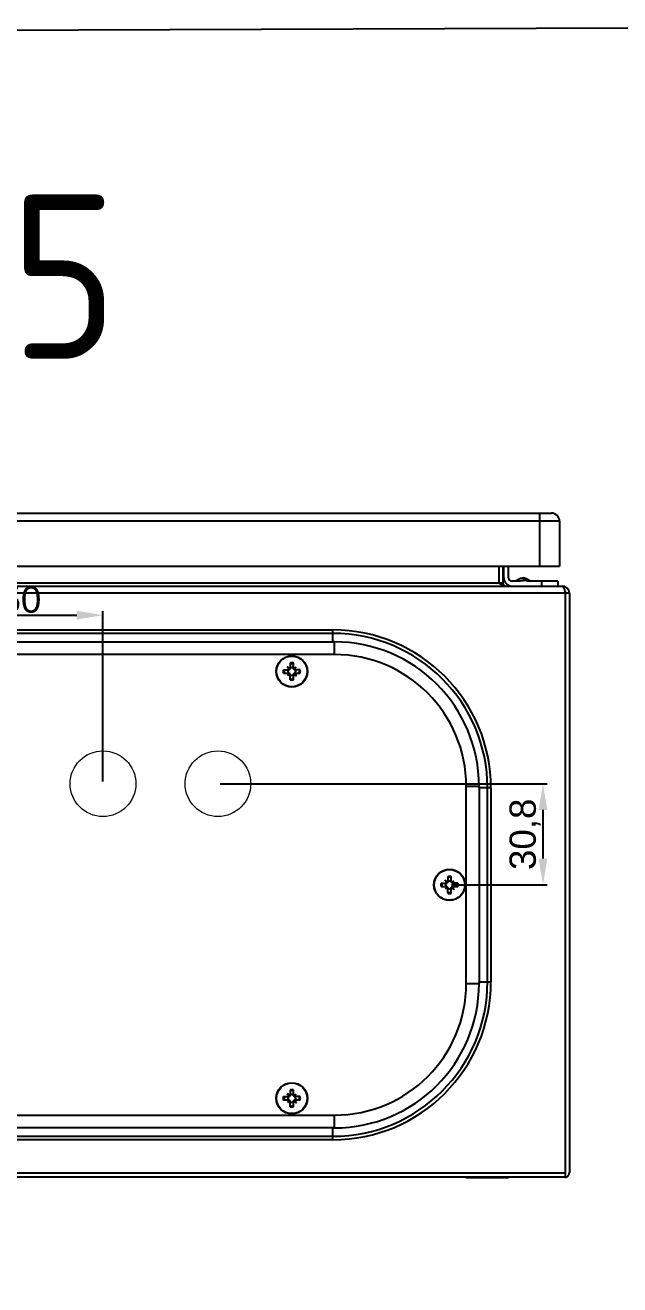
# Model space of a CAD drawing. Header units: millimetres. Extents: x 46697 to 52144, y 25488 to 34806.
# Drawn here: x 50853.1 to 51034.1, y 28247.3 to 28630.9 of the extents above; entities that cross this region are included whole.
import ezdxf
from ezdxf.enums import TextEntityAlignment as Align

# ---------------------------------------------------------------- set-up
doc = ezdxf.new("R2010")
doc.units = ezdxf.units.MM
doc.layers.add('! NO PLOT !', color=7, linetype='Continuous', true_color=0xff75dd, plot=False)
doc.layers.add('000-KOTIRANJE', color=254, linetype='Continuous', lineweight=5)
doc.layers.add('000-PI-Oprema', color=30, linetype='Continuous', lineweight=5)
doc.layers.add('000-PI-ORMAR', color=51, linetype='Continuous')
doc.layers.add('AUT_TEXT', color=7, linetype='Continuous')
doc.styles.add('PI0', font='isocpeur.ttf', dxfattribs={"width": 0.9})
doc.styles.get("Standard").update_dxf_attribs({"font": 'arial.ttf'})
doc.dimstyles.new('ISO-25-lb', dxfattribs={"dimtxt": 8, "dimasz": 8, "dimexe": 1.25, "dimexo": 0.625, "dimtad": 1, "dimdec": 1, "dimtxsty": 'Standard', "dimcen": 5, "dimadec": 0, "dimazin": 0, "dimtfac": 1, "dimtdec": 1, "dimtmove": 0, "dimatfit": 3, "dimfxl": 1, "dimarcsym": 0})

# ---------------------------------------------------------------- blocks, each defined once
blk = doc.blocks.new('NSYCRN34200_bottom')
at = {"layer": '000-PI-ORMAR'}
for p, q in [((50192.42, 29502.02), (50582.42, 29502.02)), ((50578.92, 29485.82), (50578.92, 29502.02)), ((50584.92, 29499.52), (50189.92, 29499.52)), ((50584.92, 29499.52), (50584.92, 29485.82)), ((50189.92, 29485.82), (50584.92, 29485.82)), ((50566.42, 29485.82), (50566.42, 29480.82)), ((50567.62, 29485.82), (50567.62, 29480.82)), ((50567.92, 29482.32), (50567.92, 29485.82)), ((50569.42, 29482.32), (50569.42, 29485.82)), ((50573.06, 29482.11), (50571.55, 29481.32)), ((50573.92, 29482.32), (50573.06, 29482.11)), ((50574.77, 29482.11), (50573.06, 29482.11)), ((50574.77, 29482.11), (50573.92, 29482.32)), ((50574.77, 29482.11), (50576.29, 29481.32)), ((50190.12, 29479.82), (50585.72, 29479.82)), ((50208.22, 29480.82), (50567.62, 29480.82)), ((50572.65, 29481.32), (50570.42, 29481.32)), ((50584.42, 29481.32), (50575.19, 29481.32)), ((50579.42, 29481.32), (50579.42, 29479.82)), ((50584.42, 29481.32), (50584.42, 29479.82)), ((50587.92, 29477.62), (50187.92, 29477.62)), ((50586.72, 29299.82), (50586.72, 29477.62)), ((50587.92, 29477.62), (50587.92, 29301.16)), ((50259.92, 29466.43), (50515.92, 29466.43)), ((50515.92, 29462.84), (50515.92, 29466.43)), ((50259.42, 29462.81), (50516.42, 29462.81)), ((50515.92, 29465.37), (50259.92, 29465.37)), ((50259.92, 29462.84), (50515.92, 29462.84)), ((50516.42, 29458.93), (50516.42, 29462.81)), ((50516.42, 29458.93), (50259.42, 29458.93)), ((50502.69, 29454.54), (50502.03, 29455.2)), ((50502.9, 29454.77), (50502.76, 29454.63)), ((50502.9, 29456.36), (50502.9, 29454.59)), ((50503.93, 29454.59), (50503.93, 29456.36)), ((50504.07, 29454.63), (50503.93, 29454.77)), ((50504.15, 29454.54), (50504.66, 29455.06)), ((50501.06, 29453.81), (50500.81, 29453.81)), ((50500.87, 29454.33), (50502.64, 29454.33)), ((50500.87, 29453.3), (50502.64, 29453.3)), ((50502.69, 29453.08), (50502.17, 29452.57)), ((50502.6, 29454.47), (50502.46, 29454.33)), ((50502.46, 29453.3), (50502.6, 29453.16)), ((50502.6, 29454.63), (50502.76, 29454.63)), ((50502.6, 29454.63), (50502.6, 29454.47)), ((50502.6, 29454.47), (50502.69, 29454.37)), ((50502.6, 29454.47), (50502.6, 29454.47)), ((50502.6, 29453.16), (50502.69, 29453.25)), ((50502.6, 29453.1), (50502.6, 29453.16)), ((50502.6, 29452.99), (50502.6, 29453.1)), ((50502.6, 29452.99), (50502.71, 29452.99)), ((50502.64, 29454.33), (50502.69, 29454.37)), ((50502.69, 29453.25), (50502.64, 29453.3)), ((50502.86, 29454.54), (50502.69, 29454.54)), ((50502.69, 29454.54), (50502.69, 29454.37)), ((50502.69, 29453.25), (50502.69, 29453.08)), ((50502.69, 29453.08), (50502.86, 29453.08)), ((50502.76, 29452.99), (50502.71, 29452.99)), ((50502.76, 29454.63), (50502.86, 29454.54)), ((50502.76, 29454.63), (50502.76, 29454.63)), ((50502.76, 29452.99), (50502.86, 29453.08)), ((50502.76, 29452.99), (50502.9, 29452.85)), ((50502.86, 29454.54), (50502.9, 29454.59)), ((50502.9, 29453.03), (50502.86, 29453.08)), ((50502.9, 29451.26), (50502.9, 29453.03)), ((50503.93, 29454.59), (50503.98, 29454.54)), ((50503.98, 29453.08), (50503.93, 29453.03)), ((50503.93, 29451.26), (50503.93, 29453.03)), ((50503.93, 29452.85), (50504.07, 29452.99)), ((50504.07, 29454.63), (50503.98, 29454.54)), ((50504.15, 29454.54), (50503.98, 29454.54)), ((50503.98, 29453.08), (50504.15, 29453.08)), ((50504.07, 29452.99), (50503.98, 29453.08)), ((50504.13, 29454.63), (50504.07, 29454.63)), ((50504.08, 29452.99), (50504.07, 29452.99)), ((50504.23, 29453), (50504.08, 29452.99)), ((50504.24, 29454.63), (50504.13, 29454.63)), ((50504.15, 29454.37), (50504.15, 29454.54)), ((50504.24, 29454.47), (50504.15, 29454.37)), ((50504.15, 29454.37), (50504.2, 29454.33)), ((50504.2, 29453.3), (50504.15, 29453.25)), ((50504.15, 29453.08), (50504.15, 29453.25)), ((50504.24, 29453.16), (50504.15, 29453.25)), ((50504.15, 29453.08), (50504.81, 29452.42)), ((50505.97, 29454.33), (50504.2, 29454.33)), ((50504.2, 29453.3), (50505.97, 29453.3)), ((50504.24, 29453.15), (50504.23, 29453)), ((50504.24, 29454.63), (50504.24, 29454.52)), ((50504.24, 29454.47), (50504.24, 29454.52)), ((50504.38, 29454.33), (50504.24, 29454.47)), ((50504.24, 29453.16), (50504.38, 29453.3)), ((50504.24, 29453.16), (50504.24, 29453.15)), ((50505.78, 29453.81), (50506.02, 29453.81)), ((50560.42, 29418.81), (50556.54, 29418.81)), ((50556.54, 29358.81), (50556.54, 29418.81)), ((50560.42, 29418.81), (50560.42, 29358.81)), ((50564.04, 29418.31), (50560.45, 29418.31)), ((50560.45, 29418.31), (50560.45, 29359.31)), ((50562.98, 29359.31), (50562.98, 29418.31)), ((50564.04, 29418.31), (50564.04, 29359.31)), ((50550.69, 29389.54), (50550.03, 29390.2)), ((50550.6, 29389.63), (50550.76, 29389.63)), ((50550.6, 29389.63), (50550.6, 29389.47)), ((50550.86, 29389.54), (50550.69, 29389.54)), ((50550.69, 29389.54), (50550.69, 29389.37)), ((50550.9, 29389.77), (50550.76, 29389.63)), ((50550.76, 29389.63), (50550.86, 29389.54)), ((50550.76, 29389.63), (50550.76, 29389.63)), ((50550.86, 29389.54), (50550.9, 29389.59)), ((50550.9, 29391.36), (50550.9, 29389.59)), ((50551.93, 29389.59), (50551.93, 29391.36)), ((50552.07, 29389.63), (50551.93, 29389.77)), ((50551.93, 29389.59), (50551.98, 29389.54)), ((50552.07, 29389.63), (50551.98, 29389.54)), ((50552.15, 29389.54), (50551.98, 29389.54)), ((50552.13, 29389.63), (50552.07, 29389.63)), ((50552.24, 29389.63), (50552.13, 29389.63)), ((50552.15, 29389.54), (50552.66, 29390.06)), ((50552.15, 29389.37), (50552.15, 29389.54)), ((50552.24, 29389.63), (50552.24, 29389.52)), ((50552.24, 29389.47), (50552.24, 29389.52)), ((50549.06, 29388.81), (50548.81, 29388.81)), ((50548.87, 29389.33), (50550.64, 29389.33)), ((50548.87, 29388.3), (50550.64, 29388.3)), ((50550.69, 29388.08), (50550.17, 29387.57)), ((50550.6, 29389.47), (50550.46, 29389.33)), ((50550.46, 29388.3), (50550.6, 29388.16)), ((50550.6, 29389.47), (50550.69, 29389.37)), ((50550.6, 29389.47), (50550.6, 29389.47)), ((50550.6, 29388.16), (50550.69, 29388.25)), ((50550.6, 29388.1), (50550.6, 29388.16)), ((50550.6, 29387.99), (50550.6, 29388.1)), ((50550.6, 29387.99), (50550.71, 29387.99)), ((50550.64, 29389.33), (50550.69, 29389.37)), ((50550.69, 29388.25), (50550.64, 29388.3)), ((50550.69, 29388.25), (50550.69, 29388.08)), ((50550.69, 29388.08), (50550.86, 29388.08)), ((50550.76, 29387.99), (50550.71, 29387.99)), ((50550.76, 29387.99), (50550.86, 29388.08)), ((50550.76, 29387.99), (50550.9, 29387.85)), ((50550.9, 29388.03), (50550.86, 29388.08)), ((50550.9, 29386.26), (50550.9, 29388.03)), ((50551.98, 29388.08), (50551.93, 29388.03)), ((50551.93, 29386.26), (50551.93, 29388.03)), ((50551.93, 29387.85), (50552.07, 29387.99)), ((50551.98, 29388.08), (50552.15, 29388.08)), ((50552.07, 29387.99), (50551.98, 29388.08)), ((50552.08, 29387.99), (50552.07, 29387.99)), ((50552.23, 29388), (50552.08, 29387.99)), ((50552.24, 29389.47), (50552.15, 29389.37)), ((50552.15, 29389.37), (50552.2, 29389.33)), ((50552.2, 29388.3), (50552.15, 29388.25)), ((50552.24, 29388.16), (50552.15, 29388.25)), ((50552.15, 29388.08), (50552.15, 29388.25)), ((50552.15, 29388.08), (50552.81, 29387.42)), ((50553.97, 29389.33), (50552.2, 29389.33)), ((50552.2, 29388.3), (50553.97, 29388.3)), ((50552.24, 29388.15), (50552.23, 29388)), ((50552.38, 29389.33), (50552.24, 29389.47)), ((50552.24, 29388.16), (50552.38, 29388.3)), ((50552.24, 29388.16), (50552.24, 29388.15)), ((50553.78, 29388.81), (50554.02, 29388.81)), ((50556.54, 29358.81), (50560.42, 29358.81)), ((50560.45, 29359.31), (50564.04, 29359.31)), ((50500.87, 29324.33), (50502.64, 29324.33)), ((50502.69, 29324.54), (50502.03, 29325.2)), ((50502.6, 29324.47), (50502.46, 29324.33)), ((50502.6, 29324.63), (50502.76, 29324.63)), ((50502.6, 29324.63), (50502.6, 29324.47)), ((50502.6, 29324.47), (50502.69, 29324.37)), ((50502.6, 29324.47), (50502.6, 29324.47)), ((50502.64, 29324.33), (50502.69, 29324.37)), ((50502.86, 29324.54), (50502.69, 29324.54)), ((50502.69, 29324.54), (50502.69, 29324.37)), ((50502.9, 29324.77), (50502.76, 29324.63)), ((50502.76, 29324.63), (50502.86, 29324.54)), ((50502.76, 29324.63), (50502.76, 29324.63)), ((50502.86, 29324.54), (50502.9, 29324.59)), ((50502.9, 29326.36), (50502.9, 29324.59)), ((50503.93, 29324.59), (50503.93, 29326.36)), ((50504.07, 29324.63), (50503.93, 29324.77)), ((50503.93, 29324.59), (50503.98, 29324.54)), ((50504.07, 29324.63), (50503.98, 29324.54)), ((50504.15, 29324.54), (50503.98, 29324.54)), ((50504.13, 29324.63), (50504.07, 29324.63)), ((50504.24, 29324.63), (50504.13, 29324.63)), ((50504.15, 29324.54), (50504.66, 29325.06)), ((50504.15, 29324.37), (50504.15, 29324.54)), ((50504.24, 29324.47), (50504.15, 29324.37)), ((50504.15, 29324.37), (50504.2, 29324.33)), ((50505.97, 29324.33), (50504.2, 29324.33)), ((50504.24, 29324.63), (50504.24, 29324.52)), ((50504.24, 29324.47), (50504.24, 29324.52)), ((50504.38, 29324.33), (50504.24, 29324.47)), ((50501.06, 29323.81), (50500.81, 29323.81)), ((50500.87, 29323.3), (50502.64, 29323.3)), ((50502.69, 29323.08), (50502.17, 29322.57)), ((50502.46, 29323.3), (50502.6, 29323.16)), ((50502.6, 29323.16), (50502.69, 29323.25)), ((50502.6, 29323.1), (50502.6, 29323.16)), ((50502.6, 29322.99), (50502.6, 29323.1)), ((50502.6, 29322.99), (50502.71, 29322.99)), ((50502.69, 29323.25), (50502.64, 29323.3)), ((50502.69, 29323.25), (50502.69, 29323.08)), ((50502.69, 29323.08), (50502.86, 29323.08)), ((50502.76, 29322.99), (50502.71, 29322.99)), ((50502.76, 29322.99), (50502.86, 29323.08)), ((50502.76, 29322.99), (50502.9, 29322.85)), ((50502.9, 29323.03), (50502.86, 29323.08)), ((50502.9, 29321.26), (50502.9, 29323.03)), ((50503.98, 29323.08), (50503.93, 29323.03)), ((50503.93, 29321.26), (50503.93, 29323.03)), ((50503.93, 29322.85), (50504.07, 29322.99)), ((50503.98, 29323.08), (50504.15, 29323.08)), ((50504.07, 29322.99), (50503.98, 29323.08)), ((50504.08, 29322.99), (50504.07, 29322.99)), ((50504.23, 29323), (50504.08, 29322.99)), ((50504.2, 29323.3), (50504.15, 29323.25)), ((50504.24, 29323.16), (50504.15, 29323.25)), ((50504.15, 29323.08), (50504.15, 29323.25)), ((50504.15, 29323.08), (50504.81, 29322.42)), ((50504.2, 29323.3), (50505.97, 29323.3)), ((50504.24, 29323.15), (50504.23, 29323)), ((50504.24, 29323.16), (50504.38, 29323.3)), ((50504.24, 29323.16), (50504.24, 29323.15)), ((50505.78, 29323.81), (50506.02, 29323.81)), ((50259.42, 29318.69), (50516.42, 29318.69)), ((50516.42, 29314.81), (50516.42, 29318.69)), ((50516.42, 29314.81), (50259.42, 29314.81)), ((50515.92, 29314.78), (50259.92, 29314.78)), ((50515.92, 29311.19), (50515.92, 29314.78)), ((50259.92, 29312.25), (50515.92, 29312.25)), ((50515.92, 29311.19), (50259.92, 29311.19)), ((50187.92, 29301.16), (50586.72, 29301.16)), ((50586.57, 29299.81), (50190.12, 29299.81)), ((50556.99, 29299.71), (50568.84, 29299.71)), ((50586.72, 29299.82), (50586.57, 29299.81))]:
    blk.add_line(p, q, dxfattribs=at)
for centre, radius in [((50503.42, 29453.81), 4.75), ((50503.42, 29453.81), 4.67), ((50551.42, 29388.81), 4.75), ((50551.42, 29388.81), 4.67), ((50503.42, 29323.81), 4.75), ((50503.42, 29323.81), 4.67)]:
    blk.add_circle(centre, radius, dxfattribs=at)
for centre, radius, start, end in [((50582.42, 29499.52), 2.5, 0, 90), ((50570.42, 29482.32), 2.5, 180, 270), ((50570.42, 29482.32), 1, 180, 270), ((50568.62, 29480.82), 1, 180, 270), ((50585.72, 29477.62), 2.2, 0, 90), ((50515.92, 29418.31), 48.12, 0, 90), ((50515.92, 29418.31), 47.06, 0, 90), ((50515.92, 29418.31), 44.53, 89.3575, 90), ((50516.42, 29418.81), 44, 0, 90), ((50516.42, 29418.81), 40.12, 0, 90), ((50495.1, 29445.56), 11.87, 49.8549, 54.3133), ((50511.56, 29462.04), 11.73, 215.6598, 220.1721), ((50503.42, 29454.02), 2.39, 77.579, 102.421), ((50503.42, 29454), 2.17, 76.2841, 103.7159), ((50503.42, 29453.81), 1.17, 63.8852, 116.1148), ((50511.71, 29445.6), 11.8, 126.666, 129.9788), ((50495.12, 29462.16), 11.9, 320.0351, 323.3202), ((50503.21, 29453.81), 2.4, 167.5983, 179.9804), ((50503.21, 29453.81), 2.4, 180.0183, 192.4029), ((50503.24, 29453.81), 2.18, 166.3124, 179.9728), ((50503.24, 29453.81), 2.18, 180.0272, 193.6875), ((50511.71, 29445.46), 11.89, 140.0346, 143.3206), ((50495.13, 29462.03), 11.8, 306.6662, 309.9785), ((50503.42, 29453.81), 1.17, 153.8852, 206.1148), ((50503.42, 29453.81), 1.17, 243.8852, 296.1148), ((50503.42, 29453.63), 2.17, 256.286, 283.714), ((50503.42, 29453.6), 2.39, 257.5768, 282.4232), ((50511.73, 29462.06), 11.86, 229.8529, 234.3152), ((50495.28, 29445.59), 11.73, 35.6597, 40.1721), ((50503.42, 29453.81), 1.17, 333.8852, 26.1148), ((50503.6, 29453.81), 2.18, 0.0273, 13.6876), ((50503.6, 29453.81), 2.18, 346.3122, 359.9726), ((50503.62, 29453.81), 2.4, 0.0196, 12.4018), ((50503.62, 29453.81), 2.4, 347.5978, 359.9802), ((50515.92, 29418.31), 44.53, 0, 0.6425), ((50543.1, 29380.56), 11.87, 49.8549, 54.3133), ((50559.56, 29397.04), 11.73, 215.6598, 220.1721), ((50551.42, 29389.02), 2.39, 77.579, 102.421), ((50551.42, 29389), 2.17, 76.2841, 103.7159), ((50551.42, 29388.81), 1.17, 63.8852, 116.1148), ((50559.71, 29380.6), 11.8, 126.666, 129.9788), ((50543.12, 29397.16), 11.9, 320.0351, 323.3202), ((50551.21, 29388.81), 2.4, 167.5983, 179.9804), ((50551.21, 29388.81), 2.4, 180.0183, 192.4029), ((50551.24, 29388.81), 2.18, 166.3124, 179.9728), ((50551.24, 29388.81), 2.18, 180.0272, 193.6875), ((50559.71, 29380.46), 11.89, 140.0346, 143.3206), ((50543.13, 29397.03), 11.8, 306.6662, 309.9785), ((50551.42, 29388.81), 1.17, 153.8852, 206.1148), ((50551.42, 29388.81), 1.17, 243.8852, 296.1148), ((50551.42, 29388.63), 2.17, 256.286, 283.714), ((50551.42, 29388.6), 2.39, 257.5768, 282.4232), ((50559.73, 29397.06), 11.86, 229.8529, 234.3152), ((50543.28, 29380.59), 11.73, 35.6597, 40.1721), ((50551.42, 29388.81), 1.17, 333.8852, 26.1148), ((50551.6, 29388.81), 2.18, 0.0273, 13.6876), ((50551.6, 29388.81), 2.18, 346.3122, 359.9726), ((50551.62, 29388.81), 2.4, 0.0196, 12.4018), ((50551.62, 29388.81), 2.4, 347.5978, 359.9802), ((50515.92, 29359.31), 48.12, 270, 0), ((50515.92, 29359.31), 47.06, 270, 0), ((50516.42, 29358.81), 44, 270, 0), ((50516.42, 29358.81), 40.12, 270, 360), ((50515.92, 29359.31), 44.53, 359.3575, 0), ((50503.21, 29323.81), 2.4, 167.5983, 179.9804), ((50503.24, 29323.81), 2.18, 166.3124, 179.9728), ((50495.1, 29315.56), 11.87, 49.8549, 54.3133), ((50511.56, 29332.04), 11.73, 215.6598, 220.1721), ((50503.42, 29323.81), 1.17, 153.8852, 206.1148), ((50503.42, 29324.02), 2.39, 77.579, 102.421), ((50503.42, 29324), 2.17, 76.2841, 103.7159), ((50503.42, 29323.81), 1.17, 63.8852, 116.1148), ((50511.71, 29315.6), 11.8, 126.666, 129.9788), ((50495.12, 29332.16), 11.9, 320.0351, 323.3202), ((50503.42, 29323.81), 1.17, 333.8852, 26.1148), ((50503.6, 29323.81), 2.18, 0.0273, 13.6876), ((50503.62, 29323.81), 2.4, 0.0196, 12.4018), ((50503.21, 29323.81), 2.4, 180.0183, 192.4029), ((50503.24, 29323.81), 2.18, 180.0272, 193.6875), ((50511.71, 29315.46), 11.89, 140.0346, 143.3206), ((50495.13, 29332.03), 11.8, 306.6662, 309.9785), ((50503.42, 29323.81), 1.17, 243.8852, 296.1148), ((50503.42, 29323.63), 2.17, 256.286, 283.714), ((50503.42, 29323.6), 2.39, 257.5768, 282.4232), ((50511.73, 29332.06), 11.86, 229.8529, 234.3152), ((50495.28, 29315.59), 11.73, 35.6597, 40.1721), ((50503.6, 29323.81), 2.18, 346.3122, 359.9726), ((50503.62, 29323.81), 2.4, 347.5978, 359.9802), ((50515.92, 29359.31), 44.53, 270, 270.6425), ((50556.99, 29301.71), 2, 253.4183, 270), ((50568.84, 29301.71), 2, 270, 286.5817), ((50586.57, 29301.16), 1.35, 269.7165, 0)]:
    blk.add_arc(centre, radius, start, end, dxfattribs=at)
for points in [[(50566.42, 29480.82), (50566.66, 29480.65), (50566.9, 29480.48), (50567.15, 29480.32)], [(50586.55, 29478.2), (50586.61, 29478.01), (50586.66, 29477.82), (50586.72, 29477.62)]]:
    blk.add_open_spline(points, degree=3, dxfattribs=at)
for points, knots in [([(50567.15, 29480.32), (50567.27, 29480.25), (50567.72, 29479.99), (50568.24, 29479.82), (50568.62, 29479.82)], [0, 0, 0, 0, 0.270022, 1, 1, 1, 1]), ([(50572.65, 29481.32), (50572.86, 29481.38), (50573.27, 29481.48), (50573.7, 29481.52), (50573.92, 29481.52)], [0, 0, 0, 0, 0.500092, 1, 1, 1, 1]), ([(50575.19, 29481.32), (50574.98, 29481.38), (50574.56, 29481.48), (50574.13, 29481.52), (50573.92, 29481.52)], [0, 0, 0, 0, 0.500084, 1, 1, 1, 1]), ([(50585.72, 29479.82), (50585.85, 29479.82), (50586.13, 29479.46), (50586.24, 29479.12), (50586.33, 29478.89)], [0, 0, 0, 0, 0.343275, 1, 1, 1, 1]), ([(50586.33, 29478.89), (50586.35, 29478.83), (50586.42, 29478.61), (50586.49, 29478.38), (50586.55, 29478.2)], [0, 0, 0, 0, 0.235112, 1, 1, 1, 1])]:
    blk.add_open_spline(points, degree=3, knots=knots, dxfattribs=at)
blk = doc.blocks.new('*D579')
at = {"layer": '000-KOTIRANJE', "color": 0, "linetype": 'Continuous', "lineweight": -2, "ltscale": 0.25, "transparency": 16777216}
for p, q in [((50826.78, 28389.97), (50826.78, 28452.5)), ((50834.78, 28451.25), (50868.77, 28451.25)), ((50876.77, 28400.55), (50876.77, 28452.5))]:
    blk.add_line(p, q, dxfattribs=at)
at = {"layer": '000-KOTIRANJE', "color": 0, "ltscale": 0.25, "transparency": 16777216}
for points in [[(50834.78, 28452.58), (50834.78, 28449.91), (50826.78, 28451.25)], [(50868.77, 28452.58), (50868.77, 28449.91), (50876.77, 28451.25)]]:
    blk.add_solid(points, dxfattribs=at)
at = {"layer": 'Defpoints', "color": 0, "ltscale": 0.25, "transparency": 16777216}
for p in [(50876.77, 28451.25), (50876.77, 28399.92), (50826.78, 28389.35)]:
    blk.add_point(p, dxfattribs=at)
at = {"layer": '000-KOTIRANJE', "color": 0, "ltscale": 0.25, "transparency": 16777216, "insert": (50851.78, 28455.96), "char_height": 8, "attachment_point": 5}
blk.add_mtext('50', dxfattribs=at)
blk = doc.blocks.new('*U597')
at = {"layer": '000-PI-Oprema', "ltscale": 0.25}
blk.add_circle((0, 0), 10, dxfattribs=at)
blk = doc.blocks.new('*U598')
at = {"layer": '000-PI-Oprema', "color": 0, "linetype": 'ByBlock', "lineweight": -2, "transparency": 16777216}
for p in [(0, 0), (35, 0)]:
    blk.add_blockref('*U597', p, dxfattribs=at)
blk = doc.blocks.new('*D603')
at = {"layer": '000-KOTIRANJE', "color": 0, "linetype": 'Continuous', "lineweight": -2, "ltscale": 0.25, "transparency": 16777216}
for p, q in [((50912.4, 28399.92), (51011.96, 28399.92)), ((51010.71, 28391.92), (51010.71, 28377.12)), ((50982.88, 28369.12), (51011.96, 28369.12))]:
    blk.add_line(p, q, dxfattribs=at)
at = {"layer": '000-KOTIRANJE', "color": 0, "ltscale": 0.25, "transparency": 16777216}
for points in [[(51009.38, 28391.92), (51012.05, 28391.92), (51010.71, 28399.92)], [(51009.38, 28377.12), (51012.05, 28377.12), (51010.71, 28369.12)]]:
    blk.add_solid(points, dxfattribs=at)
at = {"layer": 'Defpoints', "color": 0, "ltscale": 0.25, "transparency": 16777216}
for p in [(50911.77, 28399.92), (50982.26, 28369.12), (51010.71, 28369.12)]:
    blk.add_point(p, dxfattribs=at)
at = {"layer": '000-KOTIRANJE', "color": 0, "ltscale": 0.25, "transparency": 16777216, "insert": (51005.28, 28384.52), "char_height": 8, "attachment_point": 5, "rotation": 90}
blk.add_mtext('30,8', dxfattribs=at)

msp = doc.modelspace()

# ---------------------------------------------------------------- linework, layer by layer
at = {"layer": '! NO PLOT !', "ltscale": 0.25}
msp.add_lwpolyline([(50534.58, 28628.13), (50537.36, 28035.11), (51162.56, 28035.11), (51162.56, 28310.36), (51287.49, 28310.36), (51287.49, 28630.91), (50534.58, 28628.13)], dxfattribs=at)

# ---------------------------------------------------------------- block references
at = {"layer": '000-PI-Oprema'}
msp.add_blockref('*U598', (50876.77, 28399.92), dxfattribs=at)
at = {"layer": '000-PI-ORMAR'}
msp.add_blockref('NSYCRN34200_bottom', (430.84, -1019.69), dxfattribs=at)

# ---------------------------------------------------------------- texts
at = {"layer": 'AUT_TEXT', "style": 'PI0', "width": 0.9}
msp.add_text('JB15', height=50, dxfattribs=at).set_placement((50820.86, 28554.37), align=Align.MIDDLE)

# ---------------------------------------------------------------- dimensions: what is measured, and where the dimension line sits
at = {"layer": '000-KOTIRANJE', "ltscale": 0.25}
dim = msp.add_linear_dim(base=(50876.77, 28451.25), p1=(50826.78, 28389.35), p2=(50876.77, 28399.92), dimstyle='ISO-25-lb', dxfattribs=at)
dim.commit()
dim.dimension.update_dxf_attribs({"geometry": '*D579', "text_midpoint": (50851.78, 28451.25), "dimtype": 160})
dim = msp.add_linear_dim(base=(51010.71, 28369.12), p1=(50911.77, 28399.92), p2=(50982.26, 28369.12), angle=90, dimstyle='ISO-25-lb', dxfattribs=at)
dim.commit()
dim.dimension.update_dxf_attribs({"geometry": '*D603', "text_midpoint": (51005.28, 28384.52)})

doc.saveas('drawing.dxf')
